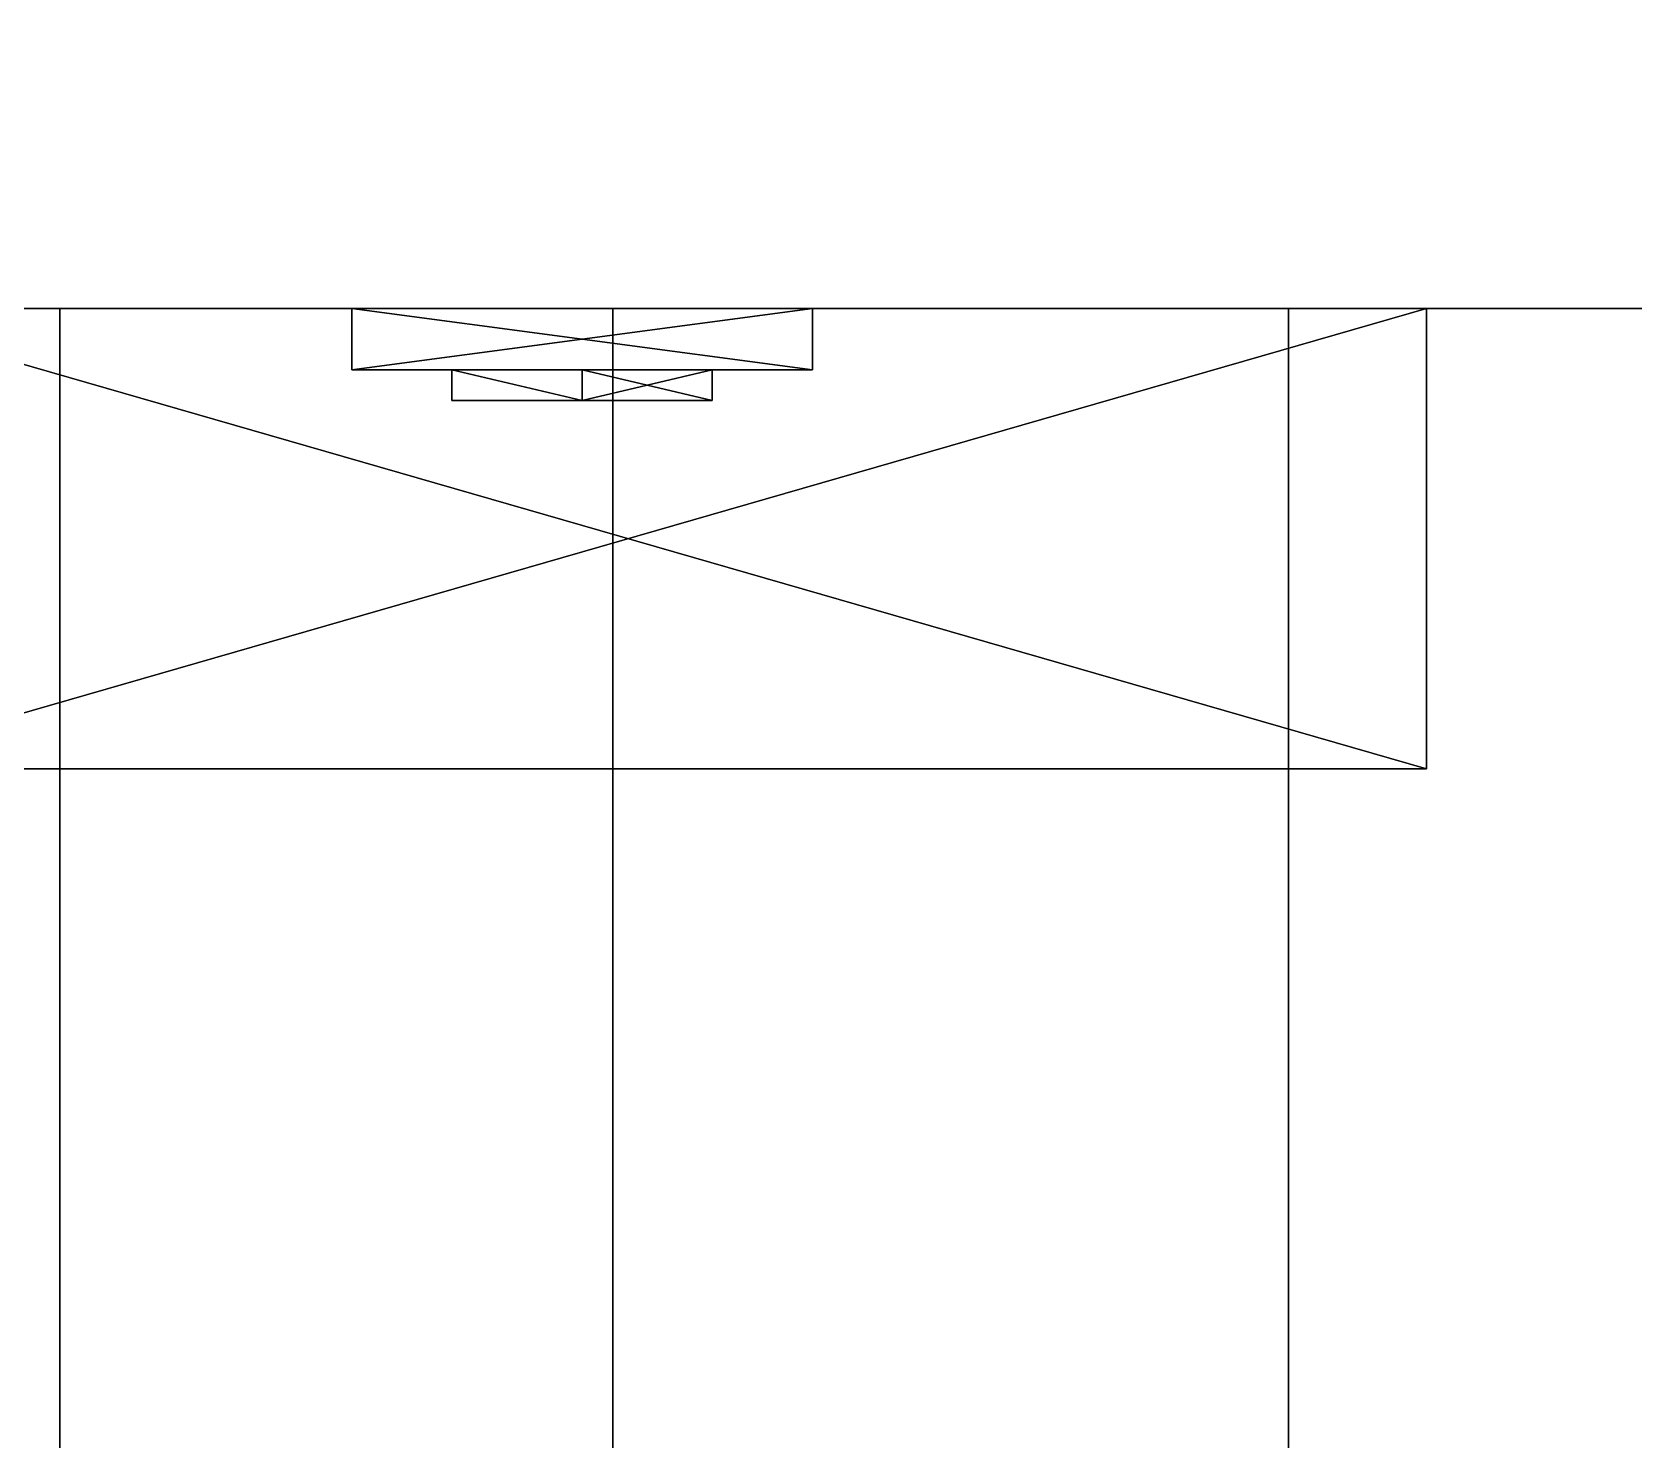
# Model space of a CAD drawing. Extents: x 0 to 5234, y -4951 to 0.
# Drawn here: x 4503.1 to 4555.2, y -3882 to -3836.2 of the extents above; entities that cross this region are included whole.
import ezdxf

# ---------------------------------------------------------------- set-up
doc = ezdxf.new("R2010")
doc.units = 0
for name, color, linetype in [('LAYER0', 7, 'CONTINUOUS'), ('LAYER115', 7, 'CONTINUOUS'), ('LAYER116', 7, 'CONTINUOUS'), ('LAYER129', 7, 'CONTINUOUS'), ('LAYER132', 7, 'CONTINUOUS'), ('LAYER135', 7, 'CONTINUOUS'), ('LAYER139', 7, 'CONTINUOUS'), ('LAYER162', 253, 'CONTINUOUS'), ('LAYER164', 253, 'CONTINUOUS'), ('LAYER166', 253, 'CONTINUOUS'), ('LAYER168', 253, 'CONTINUOUS'), ('LAYER170', 253, 'CONTINUOUS')]:
    doc.layers.add(name, color=color, linetype=linetype)

msp = doc.modelspace()

# ---------------------------------------------------------------- linework, layer by layer
at = {"layer": 'LAYER0', "invisible_edges": 1}
for points in [[(5234, 0), (0, -4951), (0, 0), (5234, 0)], [(5234, -4951, 5), (0, 0, 5), (0, -4951, 5), (5234, -4951, 5)], [(0, 0, 5), (5234, -4951, 5), (5234, 0, 5), (0, 0, 5)], [(0, -4951), (5234, 0), (5234, -4951), (0, -4951)]]:
    msp.add_3dface(points, dxfattribs=at)
at = {"layer": 'LAYER115', "invisible_edges": 1}
for points in [[(5039.4, -3845.168, 1939), (4544, -4744.498, 1939), (5039.4, -4744.498, 1939), (5039.4, -3845.168, 1939)], [(4544, -4744.498, 1939), (5039.4, -3845.168, 1939), (4544, -3845.168, 1939), (4544, -4744.498, 1939)], [(4544, -3845.168, 1921), (4544, -4744.498, 1939), (4544, -3845.168, 1939), (4544, -3845.168, 1921)], [(4544, -4744.498, 1939), (4544, -3845.168, 1921), (4544, -4744.498, 1921), (4544, -4744.498, 1939)], [(5039.4, -3845.168, 1939), (4544, -3845.168, 1921), (4544, -3845.168, 1939), (5039.4, -3845.168, 1939)], [(4544, -3845.168, 1921), (5039.4, -3845.168, 1939), (5039.4, -3845.168, 1921), (4544, -3845.168, 1921)], [(4544, -3845.168, 1921), (5039.4, -4744.498, 1921), (4544, -4744.498, 1921), (4544, -3845.168, 1921)], [(5039.4, -4744.498, 1921), (4544, -3845.168, 1921), (5039.4, -3845.168, 1921), (5039.4, -4744.498, 1921)]]:
    msp.add_3dface(points, dxfattribs=at)
at = {"layer": 'LAYER116', "invisible_edges": 1}
for points in [[(5039.4, -3845.168, 871), (4544, -4744.498, 871), (5039.4, -4744.498, 871), (5039.4, -3845.168, 871)], [(4544, -4744.498, 871), (5039.4, -3845.168, 871), (4544, -3845.168, 871), (4544, -4744.498, 871)], [(4544, -3845.168, 853), (4544, -4744.498, 871), (4544, -3845.168, 871), (4544, -3845.168, 853)], [(4544, -4744.498, 871), (4544, -3845.168, 853), (4544, -4744.498, 853), (4544, -4744.498, 871)], [(5039.4, -3845.168, 871), (4544, -3845.168, 853), (4544, -3845.168, 871), (5039.4, -3845.168, 871)], [(4544, -3845.168, 853), (5039.4, -3845.168, 871), (5039.4, -3845.168, 853), (4544, -3845.168, 853)], [(4544, -3845.168, 853), (5039.4, -4744.498, 853), (4544, -4744.498, 853), (4544, -3845.168, 853)], [(5039.4, -4744.498, 853), (4544, -3845.168, 853), (5039.4, -3845.168, 853), (5039.4, -4744.498, 853)]]:
    msp.add_3dface(points, dxfattribs=at)
at = {"layer": 'LAYER129', "invisible_edges": 1}
for points in [[(5064, -3827.168, 5), (4484, -3845.168, 5), (4484, -3827.168, 5), (5064, -3827.168, 5)], [(4484, -3845.168, 5), (5064, -3827.168, 5), (5064, -3845.168, 5), (4484, -3845.168, 5)], [(5064, -3845.168, 2355), (4484, -3827.168, 2355), (4484, -3845.168, 2355), (5064, -3845.168, 2355)], [(4484, -3827.168, 2355), (5064, -3845.168, 2355), (5064, -3827.168, 2355), (4484, -3827.168, 2355)], [(5064, -3845.168, 2355), (4484, -3845.168, 5), (5064, -3845.168, 5), (5064, -3845.168, 2355)], [(4484, -3845.168, 5), (5064, -3845.168, 2355), (4484, -3845.168, 2355), (4484, -3845.168, 5)]]:
    msp.add_3dface(points, dxfattribs=at)
at = {"layer": 'LAYER132', "invisible_edges": 1}
for points in [[(5064, -4744.498, 85), (4484, -3845.168, 85), (5064, -3845.168, 85), (5064, -4744.498, 85)], [(4484, -3845.168, 85), (5064, -4744.498, 85), (4484, -4744.498, 85), (4484, -3845.168, 85)], [(5064, -3845.168, 103), (4484, -3845.168, 85), (4484, -3845.168, 103), (5064, -3845.168, 103)], [(4484, -3845.168, 85), (5064, -3845.168, 103), (5064, -3845.168, 85), (4484, -3845.168, 85)], [(4484, -4744.498, 103), (5064, -3845.168, 103), (4484, -3845.168, 103), (4484, -4744.498, 103)], [(5064, -3845.168, 103), (4484, -4744.498, 103), (5064, -4744.498, 103), (5064, -3845.168, 103)]]:
    msp.add_3dface(points, dxfattribs=at)
at = {"layer": 'LAYER135', "invisible_edges": 1}
for points in [[(4504, -3845.168, 85), (4522, -3845.168, 5), (4504, -3845.168, 5), (4504, -3845.168, 85)], [(4522, -3845.168, 5), (4504, -3845.168, 85), (4522, -3845.168, 85), (4522, -3845.168, 5)], [(4504, -4744.498, 5), (4522, -3845.168, 5), (4522, -4744.498, 5), (4504, -4744.498, 5)], [(4522, -3845.168, 5), (4504, -4744.498, 5), (4504, -3845.168, 5), (4522, -3845.168, 5)], [(4504, -3845.168, 85), (4522, -4744.498, 85), (4522, -3845.168, 85), (4504, -3845.168, 85)], [(4522, -4744.498, 85), (4504, -3845.168, 85), (4504, -4744.498, 85), (4522, -4744.498, 85)], [(4504, -4744.498, 5), (4504, -3845.168, 85), (4504, -3845.168, 5), (4504, -4744.498, 5)], [(4504, -3845.168, 85), (4504, -4744.498, 5), (4504, -4744.498, 85), (4504, -3845.168, 85)], [(4522, -4744.498, 85), (4522, -3845.168, 5), (4522, -3845.168, 85), (4522, -4744.498, 85)], [(4522, -3845.168, 5), (4522, -4744.498, 85), (4522, -4744.498, 5), (4522, -3845.168, 5)]]:
    msp.add_3dface(points, dxfattribs=at)
at = {"layer": 'LAYER139', "invisible_edges": 1}
for points in [[(5064, -3845.168, 2354), (4484, -4744.498, 2354), (5064, -4744.498, 2354), (5064, -3845.168, 2354)], [(4484, -4744.498, 2354), (5064, -3845.168, 2354), (4484, -3845.168, 2354), (4484, -4744.498, 2354)], [(5064, -3845.168, 2354), (4484, -3845.168, 2336), (4484, -3845.168, 2354), (5064, -3845.168, 2354)], [(4484, -3845.168, 2336), (5064, -3845.168, 2354), (5064, -3845.168, 2336), (4484, -3845.168, 2336)], [(4484, -3845.168, 2336), (5064, -4744.498, 2336), (4484, -4744.498, 2336), (4484, -3845.168, 2336)], [(5064, -4744.498, 2336), (4484, -3845.168, 2336), (5064, -3845.168, 2336), (5064, -4744.498, 2336)]]:
    msp.add_3dface(points, dxfattribs=at)
at = {"layer": 'LAYER162'}
for points in [[(4548.5, -3845.168, 181.2174), (4496.5, -3860.168, 181.2174), (4496.5, -3845.168, 181.2174), (4548.5, -3845.168, 181.2174)], [(4548.5, -3860.168, 181.2174), (4496.5, -3860.168, 181.2174), (4548.5, -3845.168, 181.2174), (4548.5, -3860.168, 181.2174)], [(4496.5, -3845.168, 194.7826), (4548.5, -3860.168, 194.7826), (4548.5, -3845.168, 194.7826), (4496.5, -3845.168, 194.7826)], [(4496.5, -3860.168, 194.7826), (4548.5, -3860.168, 194.7826), (4496.5, -3845.168, 194.7826), (4496.5, -3860.168, 194.7826)], [(4528.5, -3845.168, 214), (4513.5, -3845.168, 214), (4513.5, -3847.168, 214), (4528.5, -3845.168, 214)], [(4528.5, -3847.168, 214), (4528.5, -3845.168, 214), (4513.5, -3847.168, 214), (4528.5, -3847.168, 214)], [(4513.5, -3845.168, 162), (4528.5, -3845.168, 162), (4528.5, -3847.168, 162), (4513.5, -3845.168, 162)], [(4513.5, -3847.168, 162), (4513.5, -3845.168, 162), (4528.5, -3847.168, 162), (4513.5, -3847.168, 162)], [(4513.5, -3847.168, 214), (4513.5, -3845.168, 214), (4513.5, -3845.168, 162), (4513.5, -3847.168, 214)], [(4513.5, -3847.168, 162), (4513.5, -3847.168, 214), (4513.5, -3845.168, 162), (4513.5, -3847.168, 162)], [(4528.5, -3845.168, 162), (4528.5, -3845.168, 214), (4528.5, -3847.168, 214), (4528.5, -3845.168, 162)], [(4528.5, -3847.168, 162), (4528.5, -3845.168, 162), (4528.5, -3847.168, 214), (4528.5, -3847.168, 162)], [(4548.5, -3845.168, 194.7826), (4548.5, -3860.168, 181.2174), (4548.5, -3845.168, 181.2174), (4548.5, -3845.168, 194.7826)], [(4548.5, -3860.168, 194.7826), (4548.5, -3860.168, 181.2174), (4548.5, -3845.168, 194.7826), (4548.5, -3860.168, 194.7826)], [(4528.5, -3847.168, 214), (4513.5, -3847.168, 214), (4513.5, -3847.168, 162), (4528.5, -3847.168, 214)], [(4528.5, -3847.168, 162), (4528.5, -3847.168, 214), (4513.5, -3847.168, 162), (4528.5, -3847.168, 162)], [(4516.76, -3847.168, 206.087), (4521, -3848.168, 201.2939), (4516.76, -3848.168, 206.087), (4516.76, -3847.168, 206.087)], [(4521, -3847.168, 201.2939), (4521, -3848.168, 201.2939), (4516.76, -3847.168, 206.087), (4521, -3847.168, 201.2939)], [(4516.76, -3847.168, 206.087), (4521, -3847.168, 201.2939), (4521, -3847.168, 210.88), (4516.76, -3847.168, 206.087)], [(4516.76, -3847.168, 206.087), (4521, -3848.168, 210.88), (4521, -3847.168, 210.88), (4516.76, -3847.168, 206.087)], [(4516.76, -3848.168, 206.087), (4521, -3848.168, 210.88), (4516.76, -3847.168, 206.087), (4516.76, -3848.168, 206.087)], [(4516.76, -3847.168, 169.913), (4521, -3848.168, 165.12), (4516.76, -3848.168, 169.913), (4516.76, -3847.168, 169.913)], [(4521, -3847.168, 165.12), (4521, -3848.168, 165.12), (4516.76, -3847.168, 169.913), (4521, -3847.168, 165.12)], [(4516.76, -3847.168, 169.913), (4521, -3847.168, 165.12), (4521, -3847.168, 174.7061), (4516.76, -3847.168, 169.913)], [(4516.76, -3847.168, 169.913), (4521, -3848.168, 174.7061), (4521, -3847.168, 174.7061), (4516.76, -3847.168, 169.913)], [(4516.76, -3848.168, 169.913), (4521, -3848.168, 174.7061), (4516.76, -3847.168, 169.913), (4516.76, -3848.168, 169.913)], [(4521, -3847.168, 201.2939), (4525.24, -3848.168, 206.087), (4521, -3848.168, 201.2939), (4521, -3847.168, 201.2939)], [(4525.24, -3847.168, 206.087), (4525.24, -3848.168, 206.087), (4521, -3847.168, 201.2939), (4525.24, -3847.168, 206.087)], [(4525.24, -3847.168, 206.087), (4521, -3848.168, 210.88), (4525.24, -3848.168, 206.087), (4525.24, -3847.168, 206.087)], [(4521, -3847.168, 210.88), (4521, -3848.168, 210.88), (4525.24, -3847.168, 206.087), (4521, -3847.168, 210.88)], [(4521, -3847.168, 201.2939), (4525.24, -3847.168, 206.087), (4521, -3847.168, 210.88), (4521, -3847.168, 201.2939)], [(4521, -3847.168, 165.12), (4525.24, -3848.168, 169.913), (4521, -3848.168, 165.12), (4521, -3847.168, 165.12)], [(4525.24, -3847.168, 169.913), (4525.24, -3848.168, 169.913), (4521, -3847.168, 165.12), (4525.24, -3847.168, 169.913)], [(4525.24, -3847.168, 169.913), (4521, -3848.168, 174.7061), (4525.24, -3848.168, 169.913), (4525.24, -3847.168, 169.913)], [(4521, -3847.168, 174.7061), (4521, -3848.168, 174.7061), (4525.24, -3847.168, 169.913), (4521, -3847.168, 174.7061)], [(4521, -3847.168, 165.12), (4525.24, -3847.168, 169.913), (4521, -3847.168, 174.7061), (4521, -3847.168, 165.12)], [(4516.76, -3848.168, 206.087), (4525.24, -3848.168, 206.087), (4521, -3848.168, 210.88), (4516.76, -3848.168, 206.087)], [(4521, -3848.168, 201.2939), (4525.24, -3848.168, 206.087), (4516.76, -3848.168, 206.087), (4521, -3848.168, 201.2939)], [(4516.76, -3848.168, 169.913), (4525.24, -3848.168, 169.913), (4521, -3848.168, 174.7061), (4516.76, -3848.168, 169.913)], [(4521, -3848.168, 165.12), (4525.24, -3848.168, 169.913), (4516.76, -3848.168, 169.913), (4521, -3848.168, 165.12)], [(4548.5, -3860.168, 181.2174), (4496.5, -3860.168, 194.7826), (4496.5, -3860.168, 181.2174), (4548.5, -3860.168, 181.2174)], [(4548.5, -3860.168, 194.7826), (4496.5, -3860.168, 194.7826), (4548.5, -3860.168, 181.2174), (4548.5, -3860.168, 194.7826)]]:
    msp.add_3dface(points, dxfattribs=at)
at = {"layer": 'LAYER164'}
for points in [[(4548.5, -3845.168, 697.2174), (4496.5, -3860.168, 697.2174), (4496.5, -3845.168, 697.2174), (4548.5, -3845.168, 697.2174)], [(4548.5, -3860.168, 697.2174), (4496.5, -3860.168, 697.2174), (4548.5, -3845.168, 697.2174), (4548.5, -3860.168, 697.2174)], [(4496.5, -3845.168, 710.7826), (4548.5, -3860.168, 710.7826), (4548.5, -3845.168, 710.7826), (4496.5, -3845.168, 710.7826)], [(4496.5, -3860.168, 710.7826), (4548.5, -3860.168, 710.7826), (4496.5, -3845.168, 710.7826), (4496.5, -3860.168, 710.7826)], [(4528.5, -3845.168, 730), (4513.5, -3845.168, 730), (4513.5, -3847.168, 730), (4528.5, -3845.168, 730)], [(4528.5, -3847.168, 730), (4528.5, -3845.168, 730), (4513.5, -3847.168, 730), (4528.5, -3847.168, 730)], [(4513.5, -3845.168, 678), (4528.5, -3845.168, 678), (4528.5, -3847.168, 678), (4513.5, -3845.168, 678)], [(4513.5, -3847.168, 678), (4513.5, -3845.168, 678), (4528.5, -3847.168, 678), (4513.5, -3847.168, 678)], [(4513.5, -3847.168, 730), (4513.5, -3845.168, 730), (4513.5, -3845.168, 678), (4513.5, -3847.168, 730)], [(4513.5, -3847.168, 678), (4513.5, -3847.168, 730), (4513.5, -3845.168, 678), (4513.5, -3847.168, 678)], [(4528.5, -3845.168, 678), (4528.5, -3845.168, 730), (4528.5, -3847.168, 730), (4528.5, -3845.168, 678)], [(4528.5, -3847.168, 678), (4528.5, -3845.168, 678), (4528.5, -3847.168, 730), (4528.5, -3847.168, 678)], [(4548.5, -3845.168, 710.7826), (4548.5, -3860.168, 697.2174), (4548.5, -3845.168, 697.2174), (4548.5, -3845.168, 710.7826)], [(4548.5, -3860.168, 710.7826), (4548.5, -3860.168, 697.2174), (4548.5, -3845.168, 710.7826), (4548.5, -3860.168, 710.7826)], [(4528.5, -3847.168, 730), (4513.5, -3847.168, 730), (4513.5, -3847.168, 678), (4528.5, -3847.168, 730)], [(4528.5, -3847.168, 678), (4528.5, -3847.168, 730), (4513.5, -3847.168, 678), (4528.5, -3847.168, 678)], [(4516.76, -3847.168, 722.087), (4521, -3848.168, 717.2939), (4516.76, -3848.168, 722.087), (4516.76, -3847.168, 722.087)], [(4521, -3847.168, 717.2939), (4521, -3848.168, 717.2939), (4516.76, -3847.168, 722.087), (4521, -3847.168, 717.2939)], [(4516.76, -3847.168, 722.087), (4521, -3847.168, 717.2939), (4521, -3847.168, 726.88), (4516.76, -3847.168, 722.087)], [(4516.76, -3847.168, 722.087), (4521, -3848.168, 726.88), (4521, -3847.168, 726.88), (4516.76, -3847.168, 722.087)], [(4516.76, -3848.168, 722.087), (4521, -3848.168, 726.88), (4516.76, -3847.168, 722.087), (4516.76, -3848.168, 722.087)], [(4516.76, -3847.168, 685.913), (4521, -3848.168, 681.12), (4516.76, -3848.168, 685.913), (4516.76, -3847.168, 685.913)], [(4521, -3847.168, 681.12), (4521, -3848.168, 681.12), (4516.76, -3847.168, 685.913), (4521, -3847.168, 681.12)], [(4516.76, -3847.168, 685.913), (4521, -3847.168, 681.12), (4521, -3847.168, 690.7061), (4516.76, -3847.168, 685.913)], [(4516.76, -3847.168, 685.913), (4521, -3848.168, 690.7061), (4521, -3847.168, 690.7061), (4516.76, -3847.168, 685.913)], [(4516.76, -3848.168, 685.913), (4521, -3848.168, 690.7061), (4516.76, -3847.168, 685.913), (4516.76, -3848.168, 685.913)], [(4521, -3847.168, 717.2939), (4525.24, -3848.168, 722.087), (4521, -3848.168, 717.2939), (4521, -3847.168, 717.2939)], [(4525.24, -3847.168, 722.087), (4525.24, -3848.168, 722.087), (4521, -3847.168, 717.2939), (4525.24, -3847.168, 722.087)], [(4525.24, -3847.168, 722.087), (4521, -3848.168, 726.88), (4525.24, -3848.168, 722.087), (4525.24, -3847.168, 722.087)], [(4521, -3847.168, 726.88), (4521, -3848.168, 726.88), (4525.24, -3847.168, 722.087), (4521, -3847.168, 726.88)], [(4521, -3847.168, 717.2939), (4525.24, -3847.168, 722.087), (4521, -3847.168, 726.88), (4521, -3847.168, 717.2939)], [(4521, -3847.168, 681.12), (4525.24, -3848.168, 685.913), (4521, -3848.168, 681.12), (4521, -3847.168, 681.12)], [(4525.24, -3847.168, 685.913), (4525.24, -3848.168, 685.913), (4521, -3847.168, 681.12), (4525.24, -3847.168, 685.913)], [(4525.24, -3847.168, 685.913), (4521, -3848.168, 690.7061), (4525.24, -3848.168, 685.913), (4525.24, -3847.168, 685.913)], [(4521, -3847.168, 690.7061), (4521, -3848.168, 690.7061), (4525.24, -3847.168, 685.913), (4521, -3847.168, 690.7061)], [(4521, -3847.168, 681.12), (4525.24, -3847.168, 685.913), (4521, -3847.168, 690.7061), (4521, -3847.168, 681.12)], [(4516.76, -3848.168, 722.087), (4525.24, -3848.168, 722.087), (4521, -3848.168, 726.88), (4516.76, -3848.168, 722.087)], [(4521, -3848.168, 717.2939), (4525.24, -3848.168, 722.087), (4516.76, -3848.168, 722.087), (4521, -3848.168, 717.2939)], [(4516.76, -3848.168, 685.913), (4525.24, -3848.168, 685.913), (4521, -3848.168, 690.7061), (4516.76, -3848.168, 685.913)], [(4521, -3848.168, 681.12), (4525.24, -3848.168, 685.913), (4516.76, -3848.168, 685.913), (4521, -3848.168, 681.12)], [(4548.5, -3860.168, 697.2174), (4496.5, -3860.168, 710.7826), (4496.5, -3860.168, 697.2174), (4548.5, -3860.168, 697.2174)], [(4548.5, -3860.168, 710.7826), (4496.5, -3860.168, 710.7826), (4548.5, -3860.168, 697.2174), (4548.5, -3860.168, 710.7826)]]:
    msp.add_3dface(points, dxfattribs=at)
at = {"layer": 'LAYER166'}
for points in [[(4548.5, -3845.168, 1213.217), (4496.5, -3860.168, 1213.217), (4496.5, -3845.168, 1213.217), (4548.5, -3845.168, 1213.217)], [(4548.5, -3860.168, 1213.217), (4496.5, -3860.168, 1213.217), (4548.5, -3845.168, 1213.217), (4548.5, -3860.168, 1213.217)], [(4496.5, -3845.168, 1226.783), (4548.5, -3860.168, 1226.783), (4548.5, -3845.168, 1226.783), (4496.5, -3845.168, 1226.783)], [(4496.5, -3860.168, 1226.783), (4548.5, -3860.168, 1226.783), (4496.5, -3845.168, 1226.783), (4496.5, -3860.168, 1226.783)], [(4528.5, -3845.168, 1246), (4513.5, -3845.168, 1246), (4513.5, -3847.168, 1246), (4528.5, -3845.168, 1246)], [(4528.5, -3847.168, 1246), (4528.5, -3845.168, 1246), (4513.5, -3847.168, 1246), (4528.5, -3847.168, 1246)], [(4513.5, -3845.168, 1194), (4528.5, -3845.168, 1194), (4528.5, -3847.168, 1194), (4513.5, -3845.168, 1194)], [(4513.5, -3847.168, 1194), (4513.5, -3845.168, 1194), (4528.5, -3847.168, 1194), (4513.5, -3847.168, 1194)], [(4513.5, -3847.168, 1246), (4513.5, -3845.168, 1246), (4513.5, -3845.168, 1194), (4513.5, -3847.168, 1246)], [(4513.5, -3847.168, 1194), (4513.5, -3847.168, 1246), (4513.5, -3845.168, 1194), (4513.5, -3847.168, 1194)], [(4528.5, -3845.168, 1194), (4528.5, -3845.168, 1246), (4528.5, -3847.168, 1246), (4528.5, -3845.168, 1194)], [(4528.5, -3847.168, 1194), (4528.5, -3845.168, 1194), (4528.5, -3847.168, 1246), (4528.5, -3847.168, 1194)], [(4548.5, -3845.168, 1226.783), (4548.5, -3860.168, 1213.217), (4548.5, -3845.168, 1213.217), (4548.5, -3845.168, 1226.783)], [(4548.5, -3860.168, 1226.783), (4548.5, -3860.168, 1213.217), (4548.5, -3845.168, 1226.783), (4548.5, -3860.168, 1226.783)], [(4528.5, -3847.168, 1246), (4513.5, -3847.168, 1246), (4513.5, -3847.168, 1194), (4528.5, -3847.168, 1246)], [(4528.5, -3847.168, 1194), (4528.5, -3847.168, 1246), (4513.5, -3847.168, 1194), (4528.5, -3847.168, 1194)], [(4516.76, -3847.168, 1238.087), (4521, -3848.168, 1233.294), (4516.76, -3848.168, 1238.087), (4516.76, -3847.168, 1238.087)], [(4521, -3847.168, 1233.294), (4521, -3848.168, 1233.294), (4516.76, -3847.168, 1238.087), (4521, -3847.168, 1233.294)], [(4516.76, -3847.168, 1238.087), (4521, -3847.168, 1233.294), (4521, -3847.168, 1242.88), (4516.76, -3847.168, 1238.087)], [(4516.76, -3847.168, 1238.087), (4521, -3848.168, 1242.88), (4521, -3847.168, 1242.88), (4516.76, -3847.168, 1238.087)], [(4516.76, -3848.168, 1238.087), (4521, -3848.168, 1242.88), (4516.76, -3847.168, 1238.087), (4516.76, -3848.168, 1238.087)], [(4516.76, -3847.168, 1201.913), (4521, -3848.168, 1197.12), (4516.76, -3848.168, 1201.913), (4516.76, -3847.168, 1201.913)], [(4521, -3847.168, 1197.12), (4521, -3848.168, 1197.12), (4516.76, -3847.168, 1201.913), (4521, -3847.168, 1197.12)], [(4516.76, -3847.168, 1201.913), (4521, -3847.168, 1197.12), (4521, -3847.168, 1206.706), (4516.76, -3847.168, 1201.913)], [(4516.76, -3847.168, 1201.913), (4521, -3848.168, 1206.706), (4521, -3847.168, 1206.706), (4516.76, -3847.168, 1201.913)], [(4516.76, -3848.168, 1201.913), (4521, -3848.168, 1206.706), (4516.76, -3847.168, 1201.913), (4516.76, -3848.168, 1201.913)], [(4521, -3847.168, 1233.294), (4525.24, -3848.168, 1238.087), (4521, -3848.168, 1233.294), (4521, -3847.168, 1233.294)], [(4525.24, -3847.168, 1238.087), (4525.24, -3848.168, 1238.087), (4521, -3847.168, 1233.294), (4525.24, -3847.168, 1238.087)], [(4525.24, -3847.168, 1238.087), (4521, -3848.168, 1242.88), (4525.24, -3848.168, 1238.087), (4525.24, -3847.168, 1238.087)], [(4521, -3847.168, 1242.88), (4521, -3848.168, 1242.88), (4525.24, -3847.168, 1238.087), (4521, -3847.168, 1242.88)], [(4521, -3847.168, 1233.294), (4525.24, -3847.168, 1238.087), (4521, -3847.168, 1242.88), (4521, -3847.168, 1233.294)], [(4521, -3847.168, 1197.12), (4525.24, -3848.168, 1201.913), (4521, -3848.168, 1197.12), (4521, -3847.168, 1197.12)], [(4525.24, -3847.168, 1201.913), (4525.24, -3848.168, 1201.913), (4521, -3847.168, 1197.12), (4525.24, -3847.168, 1201.913)], [(4525.24, -3847.168, 1201.913), (4521, -3848.168, 1206.706), (4525.24, -3848.168, 1201.913), (4525.24, -3847.168, 1201.913)], [(4521, -3847.168, 1206.706), (4521, -3848.168, 1206.706), (4525.24, -3847.168, 1201.913), (4521, -3847.168, 1206.706)], [(4521, -3847.168, 1197.12), (4525.24, -3847.168, 1201.913), (4521, -3847.168, 1206.706), (4521, -3847.168, 1197.12)], [(4516.76, -3848.168, 1238.087), (4525.24, -3848.168, 1238.087), (4521, -3848.168, 1242.88), (4516.76, -3848.168, 1238.087)], [(4521, -3848.168, 1233.294), (4525.24, -3848.168, 1238.087), (4516.76, -3848.168, 1238.087), (4521, -3848.168, 1233.294)], [(4516.76, -3848.168, 1201.913), (4525.24, -3848.168, 1201.913), (4521, -3848.168, 1206.706), (4516.76, -3848.168, 1201.913)], [(4521, -3848.168, 1197.12), (4525.24, -3848.168, 1201.913), (4516.76, -3848.168, 1201.913), (4521, -3848.168, 1197.12)], [(4548.5, -3860.168, 1213.217), (4496.5, -3860.168, 1226.783), (4496.5, -3860.168, 1213.217), (4548.5, -3860.168, 1213.217)], [(4548.5, -3860.168, 1226.783), (4496.5, -3860.168, 1226.783), (4548.5, -3860.168, 1213.217), (4548.5, -3860.168, 1226.783)]]:
    msp.add_3dface(points, dxfattribs=at)
at = {"layer": 'LAYER168'}
for points in [[(4548.5, -3845.168, 1729.217), (4496.5, -3860.168, 1729.217), (4496.5, -3845.168, 1729.217), (4548.5, -3845.168, 1729.217)], [(4548.5, -3860.168, 1729.217), (4496.5, -3860.168, 1729.217), (4548.5, -3845.168, 1729.217), (4548.5, -3860.168, 1729.217)], [(4496.5, -3845.168, 1742.783), (4548.5, -3860.168, 1742.783), (4548.5, -3845.168, 1742.783), (4496.5, -3845.168, 1742.783)], [(4496.5, -3860.168, 1742.783), (4548.5, -3860.168, 1742.783), (4496.5, -3845.168, 1742.783), (4496.5, -3860.168, 1742.783)], [(4528.5, -3845.168, 1762), (4513.5, -3845.168, 1762), (4513.5, -3847.168, 1762), (4528.5, -3845.168, 1762)], [(4528.5, -3847.168, 1762), (4528.5, -3845.168, 1762), (4513.5, -3847.168, 1762), (4528.5, -3847.168, 1762)], [(4513.5, -3845.168, 1710), (4528.5, -3845.168, 1710), (4528.5, -3847.168, 1710), (4513.5, -3845.168, 1710)], [(4513.5, -3847.168, 1710), (4513.5, -3845.168, 1710), (4528.5, -3847.168, 1710), (4513.5, -3847.168, 1710)], [(4513.5, -3847.168, 1762), (4513.5, -3845.168, 1762), (4513.5, -3845.168, 1710), (4513.5, -3847.168, 1762)], [(4513.5, -3847.168, 1710), (4513.5, -3847.168, 1762), (4513.5, -3845.168, 1710), (4513.5, -3847.168, 1710)], [(4528.5, -3845.168, 1710), (4528.5, -3845.168, 1762), (4528.5, -3847.168, 1762), (4528.5, -3845.168, 1710)], [(4528.5, -3847.168, 1710), (4528.5, -3845.168, 1710), (4528.5, -3847.168, 1762), (4528.5, -3847.168, 1710)], [(4548.5, -3845.168, 1742.783), (4548.5, -3860.168, 1729.217), (4548.5, -3845.168, 1729.217), (4548.5, -3845.168, 1742.783)], [(4548.5, -3860.168, 1742.783), (4548.5, -3860.168, 1729.217), (4548.5, -3845.168, 1742.783), (4548.5, -3860.168, 1742.783)], [(4528.5, -3847.168, 1762), (4513.5, -3847.168, 1762), (4513.5, -3847.168, 1710), (4528.5, -3847.168, 1762)], [(4528.5, -3847.168, 1710), (4528.5, -3847.168, 1762), (4513.5, -3847.168, 1710), (4528.5, -3847.168, 1710)], [(4516.76, -3847.168, 1754.087), (4521, -3848.168, 1749.294), (4516.76, -3848.168, 1754.087), (4516.76, -3847.168, 1754.087)], [(4521, -3847.168, 1749.294), (4521, -3848.168, 1749.294), (4516.76, -3847.168, 1754.087), (4521, -3847.168, 1749.294)], [(4516.76, -3847.168, 1754.087), (4521, -3847.168, 1749.294), (4521, -3847.168, 1758.88), (4516.76, -3847.168, 1754.087)], [(4516.76, -3847.168, 1754.087), (4521, -3848.168, 1758.88), (4521, -3847.168, 1758.88), (4516.76, -3847.168, 1754.087)], [(4516.76, -3848.168, 1754.087), (4521, -3848.168, 1758.88), (4516.76, -3847.168, 1754.087), (4516.76, -3848.168, 1754.087)], [(4516.76, -3847.168, 1717.913), (4521, -3848.168, 1713.12), (4516.76, -3848.168, 1717.913), (4516.76, -3847.168, 1717.913)], [(4521, -3847.168, 1713.12), (4521, -3848.168, 1713.12), (4516.76, -3847.168, 1717.913), (4521, -3847.168, 1713.12)], [(4516.76, -3847.168, 1717.913), (4521, -3847.168, 1713.12), (4521, -3847.168, 1722.706), (4516.76, -3847.168, 1717.913)], [(4516.76, -3847.168, 1717.913), (4521, -3848.168, 1722.706), (4521, -3847.168, 1722.706), (4516.76, -3847.168, 1717.913)], [(4516.76, -3848.168, 1717.913), (4521, -3848.168, 1722.706), (4516.76, -3847.168, 1717.913), (4516.76, -3848.168, 1717.913)], [(4521, -3847.168, 1749.294), (4525.24, -3848.168, 1754.087), (4521, -3848.168, 1749.294), (4521, -3847.168, 1749.294)], [(4525.24, -3847.168, 1754.087), (4525.24, -3848.168, 1754.087), (4521, -3847.168, 1749.294), (4525.24, -3847.168, 1754.087)], [(4525.24, -3847.168, 1754.087), (4521, -3848.168, 1758.88), (4525.24, -3848.168, 1754.087), (4525.24, -3847.168, 1754.087)], [(4521, -3847.168, 1758.88), (4521, -3848.168, 1758.88), (4525.24, -3847.168, 1754.087), (4521, -3847.168, 1758.88)], [(4521, -3847.168, 1749.294), (4525.24, -3847.168, 1754.087), (4521, -3847.168, 1758.88), (4521, -3847.168, 1749.294)], [(4521, -3847.168, 1713.12), (4525.24, -3848.168, 1717.913), (4521, -3848.168, 1713.12), (4521, -3847.168, 1713.12)], [(4525.24, -3847.168, 1717.913), (4525.24, -3848.168, 1717.913), (4521, -3847.168, 1713.12), (4525.24, -3847.168, 1717.913)], [(4525.24, -3847.168, 1717.913), (4521, -3848.168, 1722.706), (4525.24, -3848.168, 1717.913), (4525.24, -3847.168, 1717.913)], [(4521, -3847.168, 1722.706), (4521, -3848.168, 1722.706), (4525.24, -3847.168, 1717.913), (4521, -3847.168, 1722.706)], [(4521, -3847.168, 1713.12), (4525.24, -3847.168, 1717.913), (4521, -3847.168, 1722.706), (4521, -3847.168, 1713.12)], [(4516.76, -3848.168, 1754.087), (4525.24, -3848.168, 1754.087), (4521, -3848.168, 1758.88), (4516.76, -3848.168, 1754.087)], [(4521, -3848.168, 1749.294), (4525.24, -3848.168, 1754.087), (4516.76, -3848.168, 1754.087), (4521, -3848.168, 1749.294)], [(4516.76, -3848.168, 1717.913), (4525.24, -3848.168, 1717.913), (4521, -3848.168, 1722.706), (4516.76, -3848.168, 1717.913)], [(4521, -3848.168, 1713.12), (4525.24, -3848.168, 1717.913), (4516.76, -3848.168, 1717.913), (4521, -3848.168, 1713.12)], [(4548.5, -3860.168, 1729.217), (4496.5, -3860.168, 1742.783), (4496.5, -3860.168, 1729.217), (4548.5, -3860.168, 1729.217)], [(4548.5, -3860.168, 1742.783), (4496.5, -3860.168, 1742.783), (4548.5, -3860.168, 1729.217), (4548.5, -3860.168, 1742.783)]]:
    msp.add_3dface(points, dxfattribs=at)
at = {"layer": 'LAYER170'}
for points in [[(4548.5, -3845.168, 2245.217), (4496.5, -3860.168, 2245.217), (4496.5, -3845.168, 2245.217), (4548.5, -3845.168, 2245.217)], [(4548.5, -3860.168, 2245.217), (4496.5, -3860.168, 2245.217), (4548.5, -3845.168, 2245.217), (4548.5, -3860.168, 2245.217)], [(4496.5, -3845.168, 2258.783), (4548.5, -3860.168, 2258.783), (4548.5, -3845.168, 2258.783), (4496.5, -3845.168, 2258.783)], [(4496.5, -3860.168, 2258.783), (4548.5, -3860.168, 2258.783), (4496.5, -3845.168, 2258.783), (4496.5, -3860.168, 2258.783)], [(4528.5, -3845.168, 2278), (4513.5, -3845.168, 2278), (4513.5, -3847.168, 2278), (4528.5, -3845.168, 2278)], [(4528.5, -3847.168, 2278), (4528.5, -3845.168, 2278), (4513.5, -3847.168, 2278), (4528.5, -3847.168, 2278)], [(4513.5, -3845.168, 2226), (4528.5, -3845.168, 2226), (4528.5, -3847.168, 2226), (4513.5, -3845.168, 2226)], [(4513.5, -3847.168, 2226), (4513.5, -3845.168, 2226), (4528.5, -3847.168, 2226), (4513.5, -3847.168, 2226)], [(4513.5, -3847.168, 2278), (4513.5, -3845.168, 2278), (4513.5, -3845.168, 2226), (4513.5, -3847.168, 2278)], [(4513.5, -3847.168, 2226), (4513.5, -3847.168, 2278), (4513.5, -3845.168, 2226), (4513.5, -3847.168, 2226)], [(4528.5, -3845.168, 2226), (4528.5, -3845.168, 2278), (4528.5, -3847.168, 2278), (4528.5, -3845.168, 2226)], [(4528.5, -3847.168, 2226), (4528.5, -3845.168, 2226), (4528.5, -3847.168, 2278), (4528.5, -3847.168, 2226)], [(4548.5, -3845.168, 2258.783), (4548.5, -3860.168, 2245.217), (4548.5, -3845.168, 2245.217), (4548.5, -3845.168, 2258.783)], [(4548.5, -3860.168, 2258.783), (4548.5, -3860.168, 2245.217), (4548.5, -3845.168, 2258.783), (4548.5, -3860.168, 2258.783)], [(4528.5, -3847.168, 2278), (4513.5, -3847.168, 2278), (4513.5, -3847.168, 2226), (4528.5, -3847.168, 2278)], [(4528.5, -3847.168, 2226), (4528.5, -3847.168, 2278), (4513.5, -3847.168, 2226), (4528.5, -3847.168, 2226)], [(4516.76, -3847.168, 2270.087), (4521, -3848.168, 2265.294), (4516.76, -3848.168, 2270.087), (4516.76, -3847.168, 2270.087)], [(4521, -3847.168, 2265.294), (4521, -3848.168, 2265.294), (4516.76, -3847.168, 2270.087), (4521, -3847.168, 2265.294)], [(4516.76, -3847.168, 2270.087), (4521, -3847.168, 2265.294), (4521, -3847.168, 2274.88), (4516.76, -3847.168, 2270.087)], [(4516.76, -3847.168, 2270.087), (4521, -3848.168, 2274.88), (4521, -3847.168, 2274.88), (4516.76, -3847.168, 2270.087)], [(4516.76, -3848.168, 2270.087), (4521, -3848.168, 2274.88), (4516.76, -3847.168, 2270.087), (4516.76, -3848.168, 2270.087)], [(4516.76, -3847.168, 2233.913), (4521, -3848.168, 2229.12), (4516.76, -3848.168, 2233.913), (4516.76, -3847.168, 2233.913)], [(4521, -3847.168, 2229.12), (4521, -3848.168, 2229.12), (4516.76, -3847.168, 2233.913), (4521, -3847.168, 2229.12)], [(4516.76, -3847.168, 2233.913), (4521, -3847.168, 2229.12), (4521, -3847.168, 2238.706), (4516.76, -3847.168, 2233.913)], [(4516.76, -3847.168, 2233.913), (4521, -3848.168, 2238.706), (4521, -3847.168, 2238.706), (4516.76, -3847.168, 2233.913)], [(4516.76, -3848.168, 2233.913), (4521, -3848.168, 2238.706), (4516.76, -3847.168, 2233.913), (4516.76, -3848.168, 2233.913)], [(4521, -3847.168, 2265.294), (4525.24, -3848.168, 2270.087), (4521, -3848.168, 2265.294), (4521, -3847.168, 2265.294)], [(4525.24, -3847.168, 2270.087), (4525.24, -3848.168, 2270.087), (4521, -3847.168, 2265.294), (4525.24, -3847.168, 2270.087)], [(4525.24, -3847.168, 2270.087), (4521, -3848.168, 2274.88), (4525.24, -3848.168, 2270.087), (4525.24, -3847.168, 2270.087)], [(4521, -3847.168, 2274.88), (4521, -3848.168, 2274.88), (4525.24, -3847.168, 2270.087), (4521, -3847.168, 2274.88)], [(4521, -3847.168, 2265.294), (4525.24, -3847.168, 2270.087), (4521, -3847.168, 2274.88), (4521, -3847.168, 2265.294)], [(4521, -3847.168, 2229.12), (4525.24, -3848.168, 2233.913), (4521, -3848.168, 2229.12), (4521, -3847.168, 2229.12)], [(4525.24, -3847.168, 2233.913), (4525.24, -3848.168, 2233.913), (4521, -3847.168, 2229.12), (4525.24, -3847.168, 2233.913)], [(4525.24, -3847.168, 2233.913), (4521, -3848.168, 2238.706), (4525.24, -3848.168, 2233.913), (4525.24, -3847.168, 2233.913)], [(4521, -3847.168, 2238.706), (4521, -3848.168, 2238.706), (4525.24, -3847.168, 2233.913), (4521, -3847.168, 2238.706)], [(4521, -3847.168, 2229.12), (4525.24, -3847.168, 2233.913), (4521, -3847.168, 2238.706), (4521, -3847.168, 2229.12)], [(4516.76, -3848.168, 2270.087), (4525.24, -3848.168, 2270.087), (4521, -3848.168, 2274.88), (4516.76, -3848.168, 2270.087)], [(4521, -3848.168, 2265.294), (4525.24, -3848.168, 2270.087), (4516.76, -3848.168, 2270.087), (4521, -3848.168, 2265.294)], [(4516.76, -3848.168, 2233.913), (4525.24, -3848.168, 2233.913), (4521, -3848.168, 2238.706), (4516.76, -3848.168, 2233.913)], [(4521, -3848.168, 2229.12), (4525.24, -3848.168, 2233.913), (4516.76, -3848.168, 2233.913), (4521, -3848.168, 2229.12)], [(4548.5, -3860.168, 2245.217), (4496.5, -3860.168, 2258.783), (4496.5, -3860.168, 2245.217), (4548.5, -3860.168, 2245.217)], [(4548.5, -3860.168, 2258.783), (4496.5, -3860.168, 2258.783), (4548.5, -3860.168, 2245.217), (4548.5, -3860.168, 2258.783)]]:
    msp.add_3dface(points, dxfattribs=at)

doc.saveas('drawing.dxf')
